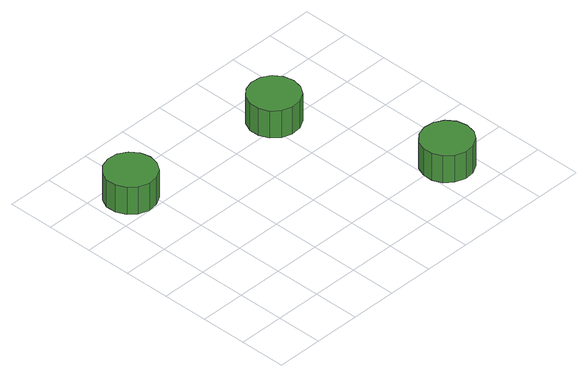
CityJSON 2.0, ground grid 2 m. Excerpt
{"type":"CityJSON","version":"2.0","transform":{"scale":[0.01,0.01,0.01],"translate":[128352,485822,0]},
"CityObjects":{
"tree1":{"type":"SolitaryVegetationObject","attributes":{"function":"something"},"geometry":[{"type":"MultiSurface","lod":"1","boundaries":[[[0,1,2,3,4,5,6,7,8,9,10,11,12,13,14]],[[15,16,17,18,19,20,21,22,23,24,25,26,27,28,29]],[[0,29,28,1]],[[1,28,27,2]],[[2,27,26,3]],[[3,26,25,4]],[[4,25,24,5]],[[5,24,23,6]],[[6,23,22,7]],[[7,22,21,8]],[[8,21,20,9]],[[9,20,19,10]],[[10,19,18,11]],[[11,18,17,12]],[[12,17,16,13]],[[13,16,15,14]],[[14,15,29,0]]]}]},
"tree2":{"type":"SolitaryVegetationObject","attributes":{"function":"something"},"geometry":[{"type":"MultiSurface","lod":"1","boundaries":[[[30,31,32,33,34,35,36,37,38,39,40,41,42,43,44]],[[45,46,47,48,49,50,51,52,53,54,55,56,57,58,59]],[[30,59,58,31]],[[31,58,57,32]],[[32,57,56,33]],[[33,56,55,34]],[[34,55,54,35]],[[35,54,53,36]],[[36,53,52,37]],[[37,52,51,38]],[[38,51,50,39]],[[39,50,49,40]],[[40,49,48,41]],[[41,48,47,42]],[[42,47,46,43]],[[43,46,45,44]],[[44,45,59,30]]]}]},
"tree3":{"type":"SolitaryVegetationObject","attributes":{"function":"something"},"geometry":[{"type":"MultiSurface","lod":"1","boundaries":[[[60,61,62,63,64,65,66,67,68,69,70,71,72,73,74]],[[75,76,77,78,79,80,81,82,83,84,85,86,87,88,89]],[[60,89,88,61]],[[61,88,87,62]],[[62,87,86,63]],[[63,86,85,64]],[[64,85,84,65]],[[65,84,83,66]],[[66,83,82,67]],[[67,82,81,68]],[[68,81,80,69]],[[69,80,79,70]],[[70,79,78,71]],[[71,78,77,72]],[[72,77,76,73]],[[73,76,75,74]],[[74,75,89,60]]]}]}
},
"vertices":[
[250,911,187],[240,955,187],[214,991,187],[175,1014,187],[130,1018,187],[87,1005,187],[54,974,187],[35,933,187],[35,888,187],[54,847,187],[87,817,187],[130,803,187],[175,808,187],[214,830,187],[240,867,187],[240,867,58],[214,830,58],[175,808,58],[130,803,58],[87,817,58],[54,847,58],[35,888,58],[35,933,58],[54,974,58],[87,1005,58],[130,1018,58],[175,1014,58],[214,991,58],[240,955,58],[250,911,58],
[930,818,212],[921,862,212],[895,899,212],[856,921,212],[811,926,212],[768,912,212],[734,882,212],[716,841,212],[716,796,212],[734,754,212],[768,724,212],[811,710,212],[856,715,212],[895,738,212],[921,774,212],[921,774,83],[895,738,83],[856,715,83],[811,710,83],[768,724,83],[734,754,83],[716,796,83],[716,841,83],[734,882,83],[768,912,83],[811,926,83],[856,921,83],[895,899,83],[921,862,83],[930,818,83],
[1206,182,189],[1197,226,189],[1170,263,189],[1131,285,189],[1087,290,189],[1044,276,189],[1010,246,189],[992,205,189],[992,160,189],[1010,119,189],[1044,89,189],[1087,75,189],[1131,79,189],[1170,102,189],[1197,138,189],[1197,138,60],[1170,102,60],[1131,79,60],[1087,75,60],[1044,89,60],[1010,119,60],[992,160,60],[992,205,60],[1010,246,60],[1044,276,60],[1087,290,60],[1131,285,60],[1170,263,60],[1197,226,60],[1206,182,60]
]}
